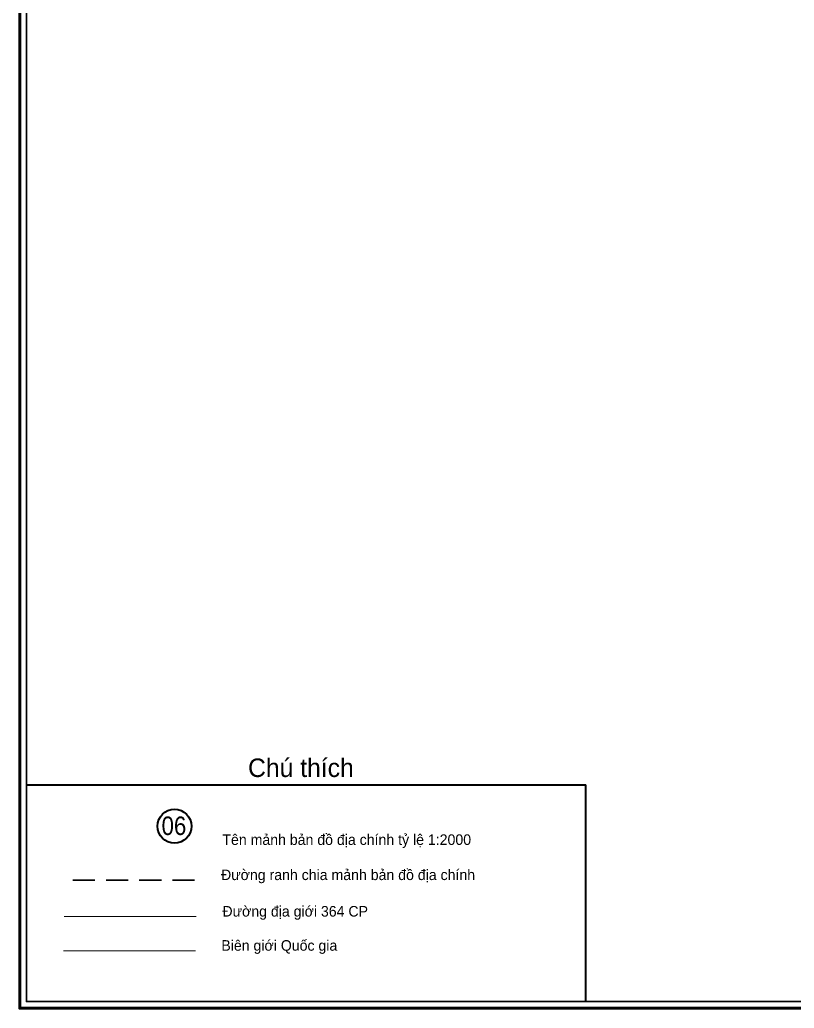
# Model space of a CAD drawing. Header units: metres. Extents: x 548568 to 557107, y 1817749 to 1829427.
# Drawn here: x 548568 to 551503, y 1817749 to 1821495 of the extents above; entities that cross this region are included whole.
import ezdxf
from ezdxf.enums import TextEntityAlignment as Align

# ---------------------------------------------------------------- set-up
doc = ezdxf.new("R2010")
doc.units = ezdxf.units.M
doc.header["$LTSCALE"] = 28
doc.linetypes.add('MEDIUM_DASHED', pattern=[4.5, 3, -1.5])
doc.layers.add('63', color=7, linetype='Continuous', lineweight=40)

msp = doc.modelspace()

# ---------------------------------------------------------------- linework, layer by layer
at = {"layer": '63'}
for p in [(548592.81, 1818595.68), (550713.95, 1817776.27)]:
    msp.add_line(p, (550713.95, 1818595.68), dxfattribs=at)
at = {"layer": '63', "linetype": 'MEDIUM_DASHED', "lineweight": 35}
msp.add_line((549230.71, 1818234.69), (548730.71, 1818234.69), dxfattribs=at)
at = {"layer": '63', "lineweight": 13}
for p, q in [((549235.84, 1818096.36), (548735.84, 1818096.36)), ((549233.88, 1817966.93), (548733.88, 1817966.93))]:
    msp.add_line(p, q, dxfattribs=at)
at = {"layer": '63', "lineweight": 106}
msp.add_lwpolyline([(548567.79, 1828881.84), (557107.47, 1828881.84), (557107.47, 1817748.95), (548567.79, 1817748.95)], close=True, dxfattribs=at)
at = {"layer": '63', "lineweight": 35}
msp.add_lwpolyline([(548592.79, 1828856.84), (557082.47, 1828856.84), (557082.47, 1817773.95), (548592.79, 1817773.95)], close=True, dxfattribs=at)
at = {"layer": '63'}
msp.add_circle((549154.19, 1818438.75), 64.42, dxfattribs=at)

# ---------------------------------------------------------------- texts
msp.add_text('Chú thích', height=70, dxfattribs=at).set_placement((549633.43, 1818625.37), align=Align.CENTER)
at = {"layer": '63', "width": 0.9}
msp.add_text('06', height=70, dxfattribs=at).set_placement((549152.14, 1818405.46), align=Align.CENTER)
at = {"layer": '63'}
for s, p in [('Tên mảnh bản đồ địa chính tỷ lệ 1:2000', (549335.84, 1818367.9)), ('Đường ranh chia mảnh bản đồ địa chính', (549330.71, 1818234.69)), ('Đường địa giới 364 CP', (549335.84, 1818096.36)), ('Biên giới Quốc gia', (549331.92, 1817966.93))]:
    msp.add_text(s, height=40, dxfattribs=at).set_placement(p)

doc.saveas('drawing.dxf')
